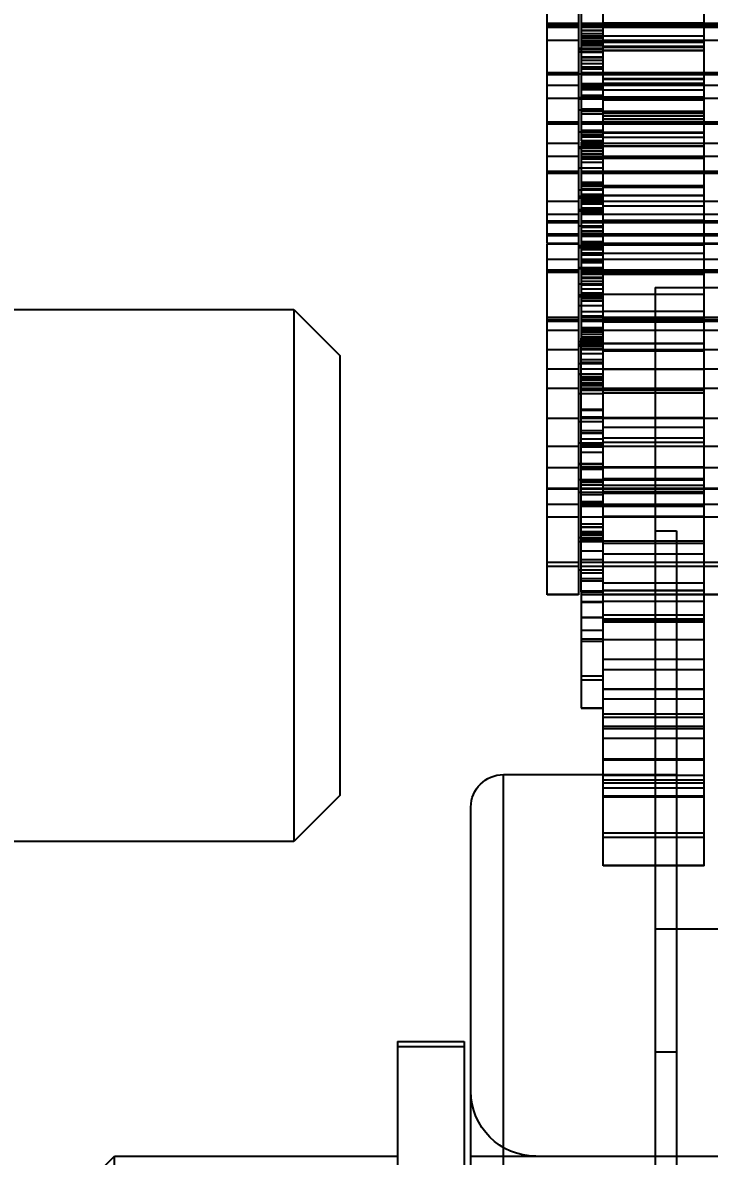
# Model space of a CAD drawing. Header units: metres. Extents: x 0 to 63075, y 0 to 44550.
# Drawn here: x 39104.87 to 39115.19, y 16351.05 to 16368.1 of the extents above; entities that cross this region are included whole.
import ezdxf

# ---------------------------------------------------------------- set-up
doc = ezdxf.new("R2010")
doc.units = ezdxf.units.M
doc.header["$LTSCALE"] = 75
doc.linetypes.add('HIDDEN2', pattern=[4.7625, 3.175, -1.5875])
doc.layers.add('SDM', color=7, linetype='Continuous')
doc.layers.add('ST1', color=7, linetype='HIDDEN2')
doc.styles.add('ROMANS', font='ROMANS.SHX')
doc.dimstyles.new('75___1-75', dxfattribs={"dimscale": 75, "dimtxt": 2.5, "dimasz": 2, "dimexe": 1.5, "dimexo": 1, "dimgap": 0.5, "dimtad": 1, "dimdec": 0, "dimzin": 12, "dimtxsty": 'ROMANS', "dimcen": 0, "dimclrd": 256, "dimclre": 256, "dimclrt": 3, "dimazin": 3, "dimtfac": 1, "dimtdec": 0, "dimtmove": 0, "dimatfit": 0, "dimfxl": 1, "dimlwd": -1, "dimlwe": -1, "dimarcsym": 0})

# ---------------------------------------------------------------- blocks, each defined once
blk = doc.blocks.new('*D36')
at = {"layer": 'Defpoints', "color": 0, "transparency": 16777216}
for p in [(35489.466, 16728.439), (39220.756, 16728.439), (39078.518, 16285.374)]:
    blk.add_point(p, dxfattribs=at)
at = {"layer": 'SDM', "transparency": 16777216}
for p, q in [((35489.466, 16878.439), (35489.466, 17585.582)), ((39145.756, 16728.439), (35376.966, 16728.439)), ((35489.466, 16285.374), (35489.466, 16728.439)), ((39003.518, 16285.374), (35376.966, 16285.374)), ((35489.466, 16135.374), (35489.466, 15985.374))]:
    blk.add_line(p, q, dxfattribs=at)
for points in [[(35464.466, 16878.439), (35514.466, 16878.439), (35489.466, 16728.439)], [(35464.466, 16135.374), (35514.466, 16135.374), (35489.466, 16285.374)]]:
    blk.add_solid(points, dxfattribs=at)
at = {"layer": 'SDM', "color": 3, "transparency": 16777216, "insert": (35358.216, 17307.01), "char_height": 187.5, "attachment_point": 5, "rotation": 90, "style": 'ROMANS'}
blk.add_mtext('443', dxfattribs=at)
blk = doc.blocks.new('A$C542b401d')
at = {"layer": 'ST1'}
for p, q in [((308.637, 1426.601), (308.637, 1430.542)), ((310.157, 1426.601), (310.157, 1430.542)), ((310.526, 1428.451), (310.526, 1424.761)), ((311, 1427.16), (311, 1428.451)), ((310.489, 1428.347), (310.489, 1426.964)), ((295.658, 1427.953), (310.157, 1427.953)), ((310.157, 1427.931), (295.658, 1427.931)), ((310.157, 1427.966), (308.637, 1427.966)), ((308.637, 1427.953), (310.489, 1427.953)), ((310.489, 1427.931), (308.637, 1427.931)), ((310.157, 1427.918), (308.637, 1427.918)), ((310.526, 1427.953), (311, 1427.953)), ((311, 1427.931), (310.526, 1427.931)), ((310.157, 1427.898), (295.658, 1427.898)), ((310.489, 1427.898), (308.637, 1427.898)), ((310.157, 1427.767), (308.637, 1427.767)), ((310.489, 1427.852), (310.157, 1427.852)), ((310.489, 1427.847), (310.157, 1427.847)), ((310.489, 1427.806), (310.157, 1427.806)), ((310.489, 1427.771), (310.157, 1427.771)), ((310.489, 1427.748), (310.157, 1427.748)), ((311, 1427.898), (310.526, 1427.898)), ((295.658, 1427.696), (310.157, 1427.696)), ((308.637, 1427.696), (310.489, 1427.696)), ((310.157, 1427.672), (308.637, 1427.672)), ((310.157, 1427.612), (308.637, 1427.612)), ((310.157, 1427.598), (308.637, 1427.598)), ((308.637, 1427.591), (310.157, 1427.591)), ((310.489, 1427.742), (310.157, 1427.742)), ((310.489, 1427.737), (310.157, 1427.737)), ((310.157, 1427.733), (310.489, 1427.733)), ((310.157, 1427.731), (310.489, 1427.731)), ((310.489, 1427.696), (310.157, 1427.696)), ((310.489, 1427.675), (310.157, 1427.675)), ((310.489, 1427.647), (310.157, 1427.647)), ((310.489, 1427.624), (310.157, 1427.624)), ((310.157, 1427.58), (310.526, 1427.58)), ((310.526, 1427.696), (311, 1427.696)), ((310.157, 1427.551), (308.637, 1427.551)), ((310.157, 1427.547), (308.637, 1427.547)), ((310.526, 1427.562), (310.157, 1427.562)), ((310.526, 1427.529), (310.157, 1427.529)), ((310.489, 1427.525), (310.157, 1427.525)), ((310.157, 1427.45), (310.489, 1427.45)), ((310.489, 1427.449), (310.157, 1427.449)), ((310.489, 1427.445), (310.157, 1427.445)), ((310.489, 1427.404), (310.157, 1427.404)), ((310.157, 1427.349), (310.489, 1427.349)), ((310.489, 1427.303), (310.157, 1427.303)), ((310.489, 1427.271), (310.157, 1427.271)), ((295.658, 1427.211), (310.157, 1427.211)), ((310.157, 1427.188), (295.658, 1427.188)), ((308.637, 1427.211), (310.489, 1427.211)), ((310.489, 1427.188), (308.637, 1427.188)), ((310.157, 1427.127), (308.637, 1427.127)), ((310.157, 1427.125), (308.637, 1427.125)), ((308.637, 1427.11), (310.157, 1427.11)), ((310.157, 1427.193), (310.526, 1427.193)), ((310.526, 1427.211), (311, 1427.211)), ((311, 1427.188), (310.526, 1427.188)), ((311, 1424.761), (311, 1427.16)), ((310.157, 1427.026), (295.658, 1427.026)), ((308.637, 1427.05), (310.157, 1427.05)), ((310.489, 1427.026), (308.637, 1427.026)), ((310.157, 1426.955), (308.637, 1426.955)), ((310.489, 1427.05), (310.157, 1427.05)), ((310.489, 1427.047), (310.157, 1427.047)), ((310.489, 1427.025), (310.157, 1427.025)), ((310.489, 1426.995), (310.157, 1426.995)), ((310.489, 1426.988), (310.157, 1426.988)), ((310.489, 1426.984), (310.157, 1426.984)), ((310.489, 1426.98), (310.157, 1426.98)), ((310.489, 1426.964), (310.157, 1426.964)), ((310.157, 1426.954), (310.489, 1426.954)), ((310.489, 1426.964), (310.489, 1426.182)), ((311, 1427.026), (310.526, 1427.026)), ((295.658, 1426.824), (310.157, 1426.824)), ((310.157, 1426.852), (308.637, 1426.852)), ((308.637, 1426.848), (310.157, 1426.848)), ((308.637, 1426.824), (310.489, 1426.824)), ((308.637, 1426.801), (310.157, 1426.801)), ((310.489, 1426.874), (310.157, 1426.874)), ((310.489, 1426.87), (310.157, 1426.87)), ((310.157, 1426.837), (310.526, 1426.837)), ((310.526, 1426.819), (310.157, 1426.819)), ((310.526, 1426.824), (311, 1426.824)), ((308.637, 1426.631), (310.157, 1426.631)), ((308.637, 1420.686), (308.637, 1426.601)), ((308.637, 1426.601), (310.157, 1426.601)), ((310.157, 1426.563), (308.637, 1426.563)), ((310.489, 1426.668), (310.157, 1426.668)), ((310.489, 1426.662), (310.157, 1426.662)), ((310.526, 1426.657), (310.157, 1426.657)), ((310.157, 1426.628), (310.489, 1426.628)), ((310.157, 1420.686), (310.157, 1426.601)), ((310.489, 1426.593), (310.157, 1426.593)), ((295.658, 1426.468), (310.157, 1426.468)), ((310.157, 1426.446), (295.658, 1426.446)), ((310.157, 1426.519), (308.637, 1426.519)), ((310.157, 1426.519), (308.637, 1426.519)), ((310.157, 1426.481), (308.637, 1426.481)), ((308.637, 1426.468), (310.489, 1426.468)), ((310.489, 1426.446), (308.637, 1426.446)), ((310.526, 1426.468), (311, 1426.468)), ((311, 1426.446), (310.526, 1426.446)), ((310.157, 1426.32), (308.637, 1426.32)), ((310.157, 1426.307), (308.637, 1426.307)), ((308.637, 1426.237), (310.157, 1426.237)), ((310.489, 1426.35), (310.157, 1426.35)), ((310.489, 1426.321), (310.157, 1426.321)), ((310.157, 1426.321), (310.526, 1426.321)), ((310.489, 1426.286), (310.157, 1426.286)), ((310.489, 1426.263), (310.157, 1426.263)), ((310.489, 1426.252), (310.157, 1426.252)), ((310.489, 1426.248), (310.157, 1426.248)), ((310.157, 1426.246), (310.489, 1426.246)), ((310.157, 1426.153), (295.658, 1426.153)), ((310.489, 1426.153), (308.637, 1426.153)), ((310.157, 1426.113), (308.637, 1426.113)), ((308.637, 1426.106), (310.157, 1426.106)), ((310.489, 1426.193), (310.157, 1426.193)), ((310.489, 1426.182), (310.157, 1426.182)), ((310.489, 1426.168), (310.157, 1426.168)), ((310.489, 1426.162), (310.157, 1426.162)), ((310.489, 1426.139), (310.157, 1426.139)), ((310.489, 1426.108), (310.157, 1426.108)), ((310.489, 1426.103), (310.157, 1426.103)), ((310.157, 1426.095), (310.526, 1426.095)), ((310.526, 1426.077), (310.157, 1426.077)), ((310.489, 1426.04), (310.157, 1426.04)), ((310.489, 1426.168), (310.489, 1423.218)), ((311, 1426.153), (310.526, 1426.153)), ((295.658, 1425.952), (310.157, 1425.952)), ((308.637, 1425.952), (310.489, 1425.952)), ((310.157, 1425.928), (308.637, 1425.928)), ((310.489, 1425.998), (310.157, 1425.998)), ((310.157, 1425.989), (310.489, 1425.989)), ((310.489, 1425.96), (310.157, 1425.96)), ((310.489, 1425.952), (310.157, 1425.952)), ((310.489, 1425.931), (310.157, 1425.931)), ((310.489, 1425.919), (310.157, 1425.919)), ((310.526, 1425.952), (311, 1425.952)), ((295.658, 1425.726), (310.157, 1425.726)), ((310.157, 1425.703), (295.658, 1425.703)), ((308.637, 1425.726), (310.489, 1425.726)), ((310.489, 1425.703), (308.637, 1425.703)), ((310.157, 1425.864), (310.489, 1425.864)), ((310.526, 1425.784), (310.157, 1425.784)), ((310.157, 1425.706), (310.489, 1425.706)), ((310.489, 1425.705), (310.157, 1425.705)), ((310.526, 1425.726), (311, 1425.726)), ((311, 1425.703), (310.526, 1425.703)), ((310.489, 1425.565), (310.157, 1425.565)), ((310.489, 1425.559), (310.157, 1425.559)), ((310.489, 1425.531), (310.157, 1425.531)), ((310.489, 1425.527), (310.157, 1425.527)), ((308.637, 1425.514), (310.157, 1425.514)), ((308.637, 1425.487), (310.157, 1425.487)), ((310.157, 1425.367), (308.637, 1425.367)), ((308.637, 1425.365), (310.157, 1425.365)), ((308.637, 1425.363), (310.157, 1425.363)), ((310.489, 1425.51), (310.157, 1425.51)), ((310.157, 1425.469), (310.489, 1425.469)), ((310.157, 1425.449), (310.526, 1425.449)), ((310.489, 1425.389), (310.157, 1425.389)), ((310.157, 1425.281), (295.658, 1425.281)), ((310.489, 1425.281), (308.637, 1425.281)), ((310.157, 1425.21), (308.637, 1425.21)), ((310.157, 1425.352), (310.526, 1425.352)), ((310.526, 1425.334), (310.157, 1425.334)), ((310.489, 1425.302), (310.157, 1425.302)), ((310.489, 1425.297), (310.157, 1425.297)), ((310.489, 1425.281), (310.157, 1425.281)), ((310.489, 1425.276), (310.157, 1425.276)), ((310.489, 1425.244), (310.157, 1425.244)), ((310.489, 1425.242), (310.157, 1425.242)), ((311, 1425.281), (310.526, 1425.281)), ((295.658, 1425.08), (310.157, 1425.08)), ((308.637, 1425.08), (310.489, 1425.08)), ((310.489, 1425.183), (310.157, 1425.183)), ((310.489, 1425.181), (310.157, 1425.181)), ((310.157, 1425.152), (310.526, 1425.152)), ((310.157, 1425.13), (310.526, 1425.13)), ((310.489, 1425.125), (310.157, 1425.125)), ((310.489, 1425.108), (310.157, 1425.108)), ((310.526, 1425.08), (311, 1425.08)), ((295.658, 1424.983), (310.157, 1424.983)), ((310.157, 1424.961), (295.658, 1424.961)), ((310.157, 1424.996), (308.637, 1424.996)), ((308.637, 1424.983), (310.489, 1424.983)), ((310.489, 1424.961), (308.637, 1424.961)), ((310.526, 1424.912), (310.157, 1424.912)), ((310.157, 1424.883), (310.489, 1424.883)), ((310.526, 1424.983), (311, 1424.983)), ((311, 1424.961), (310.526, 1424.961)), ((295.658, 1424.783), (310.157, 1424.783)), ((295.658, 1424.761), (310.157, 1424.761)), ((308.637, 1424.783), (310.489, 1424.783)), ((310.157, 1424.774), (308.637, 1424.774)), ((308.637, 1424.761), (310.489, 1424.761)), ((310.489, 1424.836), (310.157, 1424.836)), ((310.489, 1424.801), (310.157, 1424.801)), ((310.489, 1424.778), (310.157, 1424.778)), ((310.489, 1424.767), (310.157, 1424.767)), ((310.157, 1424.761), (310.489, 1424.761)), ((310.489, 1424.757), (310.157, 1424.757)), ((310.489, 1424.754), (310.157, 1424.754)), ((310.489, 1424.677), (310.157, 1424.677)), ((310.526, 1424.783), (311, 1424.783)), ((310.526, 1424.761), (310.526, 1424.639)), ((310.526, 1424.761), (311, 1424.761)), ((311, 1424.651), (311, 1424.761)), ((310.157, 1424.651), (295.658, 1424.651)), ((310.157, 1424.639), (295.658, 1424.639)), ((310.489, 1424.651), (308.637, 1424.651)), ((310.489, 1424.639), (308.637, 1424.639)), ((310.157, 1424.628), (308.637, 1424.628)), ((308.637, 1424.621), (310.157, 1424.621)), ((310.489, 1424.654), (310.157, 1424.654)), ((310.157, 1424.61), (310.526, 1424.61)), ((310.489, 1424.606), (310.157, 1424.606)), ((310.526, 1424.592), (310.157, 1424.592)), ((310.157, 1424.577), (310.526, 1424.577)), ((310.489, 1424.555), (310.157, 1424.555)), ((310.489, 1424.504), (310.157, 1424.504)), ((311, 1424.651), (310.526, 1424.651)), ((310.526, 1424.639), (310.526, 1420.949)), ((311, 1424.639), (310.526, 1424.639)), ((311, 1423.347), (311, 1424.639)), ((310.157, 1424.409), (295.658, 1424.409)), ((308.637, 1424.493), (310.157, 1424.493)), ((310.489, 1424.409), (308.637, 1424.409)), ((310.489, 1424.475), (310.157, 1424.475)), ((310.157, 1424.379), (310.489, 1424.379)), ((310.489, 1424.358), (310.157, 1424.358)), ((311, 1424.409), (310.526, 1424.409)), ((295.658, 1424.241), (310.157, 1424.241)), ((310.157, 1424.218), (295.658, 1424.218)), ((295.658, 1424.208), (310.157, 1424.208)), ((308.637, 1424.241), (310.489, 1424.241)), ((310.489, 1424.218), (308.637, 1424.218)), ((308.637, 1424.208), (310.489, 1424.208)), ((310.157, 1424.183), (308.637, 1424.183)), ((310.526, 1424.282), (310.157, 1424.282)), ((310.526, 1424.27), (310.157, 1424.27)), ((310.489, 1424.253), (310.157, 1424.253)), ((310.157, 1424.245), (310.489, 1424.245)), ((310.489, 1424.208), (310.157, 1424.208)), ((310.157, 1424.202), (310.489, 1424.202)), ((310.489, 1424.187), (310.157, 1424.187)), ((310.157, 1424.177), (310.489, 1424.177)), ((310.526, 1424.241), (311, 1424.241)), ((311, 1424.218), (310.526, 1424.218)), ((310.526, 1424.208), (311, 1424.208)), ((310.489, 1424.137), (310.157, 1424.137)), ((310.489, 1424.124), (310.157, 1424.124)), ((310.489, 1424.08), (310.157, 1424.08)), ((310.526, 1424.04), (310.157, 1424.04)), ((310.489, 1424.025), (310.157, 1424.025)), ((309.375, 1423.984), (306.605, 1423.984)), ((310.157, 1423.882), (308.637, 1423.882)), ((308.637, 1423.878), (310.157, 1423.878)), ((309.375, 1423.984), (309.375, 1394.546)), ((310.489, 1423.961), (310.157, 1423.961)), ((310.489, 1423.904), (310.157, 1423.904)), ((310.489, 1423.88), (310.157, 1423.88)), ((310.157, 1423.867), (310.526, 1423.867)), ((310.526, 1423.849), (310.157, 1423.849)), ((310.489, 1423.815), (310.157, 1423.815)), ((310.489, 1423.783), (310.157, 1423.783)), ((310.157, 1423.705), (310.526, 1423.705)), ((310.157, 1423.537), (295.658, 1423.537)), ((295.658, 1423.498), (310.157, 1423.498)), ((308.637, 1423.621), (310.157, 1423.621)), ((310.489, 1423.537), (308.637, 1423.537)), ((310.157, 1423.511), (308.637, 1423.511)), ((308.637, 1423.498), (310.489, 1423.498)), ((310.489, 1423.623), (310.157, 1423.623)), ((310.489, 1423.558), (310.157, 1423.558)), ((310.489, 1423.537), (310.157, 1423.537)), ((311, 1423.537), (310.526, 1423.537)), ((310.526, 1423.498), (311, 1423.498)), ((314.806, 1423.65), (314.115, 1422.959)), ((314.806, 1423.65), (314.806, 1415.65)), ((344.115, 1423.65), (314.806, 1423.65)), ((310.157, 1423.476), (295.658, 1423.476)), ((295.658, 1423.336), (310.157, 1423.336)), ((310.489, 1423.476), (308.637, 1423.476)), ((310.157, 1423.466), (308.637, 1423.466)), ((308.637, 1423.336), (310.489, 1423.336)), ((310.489, 1423.381), (310.157, 1423.381)), ((310.489, 1423.351), (310.157, 1423.351)), ((310.489, 1423.316), (310.157, 1423.316)), ((311, 1423.476), (310.526, 1423.476)), ((310.526, 1423.336), (311, 1423.336)), ((311, 1420.949), (311, 1423.347)), ((310.157, 1423.143), (308.637, 1423.143)), ((310.489, 1423.282), (310.157, 1423.282)), ((310.157, 1423.276), (310.489, 1423.276)), ((310.489, 1423.241), (310.157, 1423.241)), ((310.489, 1423.241), (310.157, 1423.241)), ((310.489, 1423.218), (310.157, 1423.218)), ((310.489, 1423.214), (310.157, 1423.214)), ((310.489, 1423.192), (310.157, 1423.192)), ((310.526, 1423.168), (310.157, 1423.168)), ((310.489, 1423.143), (310.157, 1423.143)), ((310.157, 1423.139), (310.489, 1423.139)), ((310.489, 1419.405), (310.489, 1423.218)), ((310.157, 1423.052), (295.658, 1423.052)), ((310.157, 1423.05), (295.658, 1423.05)), ((308.637, 1423.136), (310.157, 1423.136)), ((310.489, 1423.052), (308.637, 1423.052)), ((310.489, 1423.05), (308.637, 1423.05)), ((310.157, 1423.03), (308.637, 1423.03)), ((310.157, 1423.125), (310.526, 1423.125)), ((310.526, 1423.107), (310.157, 1423.107)), ((310.489, 1423.07), (310.157, 1423.07)), ((310.489, 1422.99), (310.157, 1422.99)), ((311, 1423.052), (310.526, 1423.052)), ((311, 1423.05), (310.526, 1423.05)), ((310.157, 1422.894), (310.489, 1422.894)), ((310.489, 1422.861), (310.157, 1422.861)), ((310.157, 1422.832), (310.526, 1422.832)), ((314.115, 1422.959), (314.115, 1416.34)), ((295.658, 1422.756), (310.157, 1422.756)), ((308.637, 1422.756), (310.489, 1422.756)), ((308.637, 1422.749), (310.157, 1422.749)), ((310.489, 1422.76), (310.157, 1422.76)), ((310.526, 1422.683), (310.157, 1422.683)), ((310.526, 1422.681), (310.157, 1422.681)), ((310.489, 1422.637), (310.157, 1422.637)), ((310.526, 1422.756), (311, 1422.756)), ((295.658, 1422.463), (310.157, 1422.463)), ((308.637, 1422.463), (310.489, 1422.463)), ((310.489, 1422.614), (310.157, 1422.614)), ((310.489, 1422.595), (310.157, 1422.595)), ((310.489, 1422.556), (310.157, 1422.556)), ((310.489, 1422.54), (310.157, 1422.54)), ((310.489, 1422.514), (310.157, 1422.514)), ((310.489, 1422.509), (310.157, 1422.509)), ((310.157, 1422.501), (310.489, 1422.501)), ((310.489, 1422.461), (310.157, 1422.461)), ((310.526, 1422.463), (311, 1422.463)), ((310.157, 1422.439), (308.637, 1422.439)), ((310.157, 1422.397), (308.637, 1422.397)), ((308.637, 1422.393), (310.157, 1422.393)), ((310.489, 1422.449), (310.157, 1422.449)), ((310.489, 1422.442), (310.157, 1422.442)), ((310.489, 1422.436), (310.157, 1422.436)), ((310.157, 1422.382), (310.526, 1422.382)), ((310.489, 1422.151), (310.157, 1422.151)), ((310.489, 1422.145), (310.157, 1422.145)), ((310.489, 1422.138), (310.157, 1422.138)), ((295.658, 1422.013), (310.157, 1422.013)), ((310.157, 1422.026), (308.637, 1422.026)), ((308.637, 1422.013), (310.489, 1422.013)), ((310.489, 1422.039), (310.157, 1422.039)), ((310.157, 1421.96), (310.526, 1421.96)), ((310.526, 1422.013), (311, 1422.013)), ((308.637, 1421.877), (310.157, 1421.877)), ((310.489, 1421.831), (310.157, 1421.831)), ((310.489, 1421.797), (310.157, 1421.797)), ((310.489, 1421.793), (310.157, 1421.793)), ((310.157, 1421.791), (310.489, 1421.791)), ((310.157, 1421.722), (308.637, 1421.722)), ((310.157, 1421.658), (308.637, 1421.658)), ((308.637, 1421.651), (310.157, 1421.651)), ((310.489, 1421.707), (310.157, 1421.707)), ((310.157, 1421.64), (310.526, 1421.64)), ((310.489, 1421.637), (310.157, 1421.637)), ((310.157, 1421.614), (310.489, 1421.614)), ((295.658, 1421.591), (310.157, 1421.591)), ((308.637, 1421.591), (310.489, 1421.591)), ((310.157, 1421.587), (310.489, 1421.587)), ((310.489, 1421.585), (310.157, 1421.585)), ((310.489, 1421.505), (310.157, 1421.505)), ((310.526, 1421.591), (311, 1421.591)), ((295.658, 1421.271), (310.157, 1421.271)), ((310.157, 1421.286), (308.637, 1421.286)), ((308.637, 1421.271), (310.489, 1421.271)), ((310.157, 1421.33), (310.526, 1421.33)), ((310.157, 1421.318), (310.526, 1421.318)), ((310.489, 1421.283), (310.157, 1421.283)), ((310.526, 1421.271), (311, 1421.271)), ((310.157, 1421.107), (308.637, 1421.107)), ((310.489, 1421.251), (310.157, 1421.251)), ((295.658, 1420.961), (310.157, 1420.961)), ((295.658, 1420.949), (310.157, 1420.949)), ((310.157, 1421.088), (308.637, 1421.088)), ((308.637, 1421.005), (310.157, 1421.005)), ((308.637, 1420.961), (310.489, 1420.961)), ((308.637, 1420.949), (310.489, 1420.949)), ((310.157, 1421.088), (310.526, 1421.088)), ((310.489, 1421.065), (310.157, 1421.065)), ((310.489, 1421.055), (310.157, 1421.055)), ((310.489, 1421.016), (310.157, 1421.016)), ((310.526, 1420.961), (311, 1420.961)), ((310.526, 1420.949), (310.526, 1419.36)), ((310.526, 1420.949), (311, 1420.949)), ((311, 1419.36), (311, 1420.949)), ((310.157, 1420.912), (308.637, 1420.912)), ((308.637, 1420.908), (310.157, 1420.908)), ((310.157, 1420.907), (308.637, 1420.907)), ((310.157, 1420.887), (308.637, 1420.887)), ((310.157, 1420.897), (310.526, 1420.897)), ((310.489, 1420.87), (310.157, 1420.87)), ((310.489, 1420.765), (310.157, 1420.765)), ((310.157, 1420.756), (310.489, 1420.756)), ((295.658, 1420.719), (310.157, 1420.719)), ((308.637, 1420.719), (310.489, 1420.719)), ((308.637, 1420.708), (310.157, 1420.708)), ((310.157, 1420.695), (308.637, 1420.695)), ((308.637, 1418.981), (308.637, 1420.686)), ((308.637, 1420.686), (310.157, 1420.686)), ((310.489, 1420.746), (310.157, 1420.746)), ((310.489, 1420.693), (310.157, 1420.693)), ((310.157, 1418.981), (310.157, 1420.686)), ((310.526, 1420.719), (311, 1420.719)), ((295.658, 1420.528), (310.157, 1420.528)), ((310.157, 1420.541), (308.637, 1420.541)), ((308.637, 1420.528), (310.489, 1420.528)), ((310.489, 1420.426), (310.157, 1420.426)), ((310.526, 1420.528), (311, 1420.528)), ((309.056, 1420.32), (309.056, 1396.401)), ((309.375, 1420.32), (309.056, 1420.32)), ((310.489, 1420.383), (310.157, 1420.383)), ((310.489, 1420.377), (310.157, 1420.377)), ((310.489, 1420.312), (310.157, 1420.312)), ((310.157, 1420.306), (310.489, 1420.306)), ((310.489, 1420.294), (310.157, 1420.294)), ((310.489, 1420.263), (310.157, 1420.263)), ((310.157, 1420.174), (308.637, 1420.174)), ((308.637, 1420.166), (310.157, 1420.166)), ((308.637, 1420.133), (310.157, 1420.133)), ((310.157, 1420.216), (310.526, 1420.216)), ((310.489, 1420.193), (310.157, 1420.193)), ((310.157, 1420.155), (310.526, 1420.155)), ((310.157, 1419.978), (308.637, 1419.978)), ((310.489, 1420.02), (310.157, 1420.02)), ((295.658, 1419.847), (310.157, 1419.847)), ((295.658, 1419.786), (310.157, 1419.786)), ((308.637, 1419.847), (310.489, 1419.847)), ((308.637, 1419.786), (310.489, 1419.786)), ((310.489, 1419.893), (310.157, 1419.893)), ((310.157, 1419.731), (310.526, 1419.731)), ((310.157, 1419.729), (310.526, 1419.729)), ((310.526, 1419.847), (311, 1419.847)), ((310.526, 1419.786), (311, 1419.786)), ((310.489, 1419.688), (310.157, 1419.688)), ((310.489, 1419.606), (310.157, 1419.606)), ((310.489, 1419.57), (310.157, 1419.57)), ((310.157, 1419.542), (308.637, 1419.542)), ((310.157, 1419.427), (308.637, 1419.427)), ((308.637, 1419.423), (310.157, 1419.423)), ((310.489, 1419.418), (310.157, 1419.418)), ((310.489, 1419.405), (310.157, 1419.405)), ((310.489, 1419.405), (310.489, 1419.242)), ((295.658, 1419.362), (310.157, 1419.362)), ((295.658, 1419.36), (310.157, 1419.36)), ((308.637, 1419.362), (310.489, 1419.362)), ((308.637, 1419.36), (310.489, 1419.36)), ((308.637, 1419.261), (310.157, 1419.261)), ((310.157, 1419.254), (310.489, 1419.254)), ((310.157, 1419.242), (310.489, 1419.242)), ((310.489, 1419.254), (310.489, 1417.653)), ((310.526, 1419.362), (311, 1419.362)), ((310.526, 1419.36), (311, 1419.36)), ((310.157, 1419.056), (308.637, 1419.056)), ((310.157, 1418.996), (308.637, 1418.996)), ((310.157, 1418.981), (308.637, 1418.981)), ((308.637, 1416.874), (308.637, 1418.981)), ((310.157, 1418.951), (308.637, 1418.951)), ((310.489, 1419.021), (310.157, 1419.021)), ((310.157, 1419.012), (310.489, 1419.012)), ((310.157, 1416.874), (310.157, 1418.981)), ((310.489, 1418.827), (310.157, 1418.827)), ((310.157, 1418.821), (310.489, 1418.821)), ((310.157, 1418.689), (308.637, 1418.689)), ((308.637, 1418.681), (310.157, 1418.681)), ((310.489, 1418.695), (310.157, 1418.695)), ((310.489, 1418.661), (310.157, 1418.661)), ((308.637, 1418.388), (310.157, 1418.388)), ((310.157, 1418.234), (308.637, 1418.234)), ((310.489, 1418.143), (310.157, 1418.143)), ((310.489, 1418.081), (310.157, 1418.081)), ((310.157, 1417.942), (308.637, 1417.942)), ((308.637, 1417.938), (310.157, 1417.938)), ((310.157, 1417.797), (308.637, 1417.797)), ((310.157, 1417.571), (308.637, 1417.571)), ((308.637, 1417.516), (310.157, 1417.516)), ((310.489, 1417.657), (310.157, 1417.657)), ((310.489, 1417.656), (310.157, 1417.656)), ((310.157, 1417.655), (310.489, 1417.655)), ((310.157, 1417.653), (310.489, 1417.653)), ((310.157, 1417.383), (308.637, 1417.383)), ((310.157, 1417.351), (308.637, 1417.351)), ((308.637, 1417.196), (310.157, 1417.196)), ((308.637, 1416.886), (310.157, 1416.886)), ((308.637, 1415.285), (308.637, 1416.874)), ((308.637, 1416.874), (310.157, 1416.874)), ((310.157, 1415.285), (310.157, 1416.874)), ((308.637, 1416.644), (310.157, 1416.644)), ((310.157, 1416.577), (308.637, 1416.577)), ((310.157, 1416.531), (308.637, 1416.531)), ((311.656, 1416.655), (309.056, 1416.655)), ((311.656, 1404.44), (311.656, 1416.655)), ((311.656, 1398.256), (311.656, 1416.655)), ((308.637, 1416.453), (310.157, 1416.453)), ((310.157, 1416.334), (308.637, 1416.334)), ((310.157, 1416.319), (308.637, 1416.319)), ((314.115, 1416.34), (314.806, 1415.65)), ((312.145, 1398.503), (312.145, 1416.166)), ((308.637, 1415.772), (310.157, 1415.772)), ((308.637, 1415.711), (310.157, 1415.711)), ((314.806, 1415.65), (344.115, 1415.65)), ((308.637, 1415.287), (310.157, 1415.287)), ((308.637, 1415.285), (310.157, 1415.285)), ((309.375, 1414.334), (306.605, 1414.334)), ((312.245, 1412.64), (312.245, 1412.563)), ((313.245, 1412.64), (312.245, 1412.64)), ((313.245, 1412.64), (313.245, 1412.563)), ((309.056, 1412.479), (309.375, 1412.479)), ((312.245, 1412.563), (312.245, 1397.32)), ((313.245, 1412.563), (312.245, 1412.563)), ((313.245, 1412.563), (313.245, 1397.32)), ((312.145, 1410.915), (294.105, 1410.915)), ((311.168, 1410.915), (294.832, 1410.915)), ((317.5, 1410.915), (313.245, 1410.915)), ((317.5, 1397.965), (317.5, 1410.915)), ((318, 1410.415), (317.5, 1410.915))]:
    blk.add_line(p, q, dxfattribs=at)
for centre, radius, start, end in [((311.656, 1416.166), 0.489, 0, 90), ((311.168, 1411.892), 0.977, 270, 0)]:
    blk.add_arc(centre, radius, start, end, dxfattribs=at)

msp = doc.modelspace()

# ---------------------------------------------------------------- block references
at = {"layer": 'SDM', "xscale": -1}
msp.add_blockref('A$C542b401d', (39423.755, 14940.137), dxfattribs=at)

# ---------------------------------------------------------------- dimensions: what is measured, and where the dimension line sits
at = {"layer": 'SDM'}
dim = msp.add_linear_dim(base=(35489.466, 16728.439), p1=(39078.518, 16285.374), p2=(39220.756, 16728.439), angle=90, dimstyle='75___1-75', dxfattribs=at)
dim.commit()
dim.dimension.update_dxf_attribs({"geometry": '*D36', "text_midpoint": (35358.216, 17307.01)})

doc.saveas('drawing.dxf')
